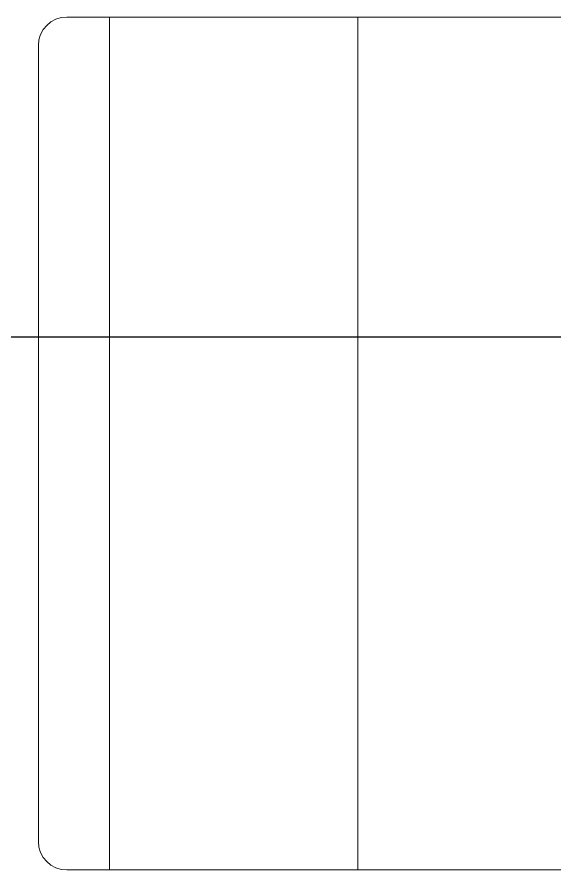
# Model space of a CAD drawing. Header units: metres. Extents: x -232 to 581, y 30 to 789.
# Drawn here: x 224.983 to 225.74, y 604.52 to 605.72 of the extents above; entities that cross this region are included whole.
import ezdxf

# ---------------------------------------------------------------- set-up
doc = ezdxf.new("R2010")
doc.units = ezdxf.units.M
doc.linetypes.add('HIDDEN2', pattern=[0.1875, 0.125, -0.0625])
doc.layers.add('_electricos-Leyenda', color=7, linetype='Continuous')
doc.layers.add('A-WALL', color=250, linetype='Continuous', lineweight=20)
doc.layers.add('baños', color=140, linetype='Continuous', lineweight=0)
doc.layers.add('Techos 1', color=7, linetype='HIDDEN2', lineweight=9, true_color=0x42391a)
doc.styles.get("Standard").update_dxf_attribs({"font": 'arial.ttf'})

# ---------------------------------------------------------------- blocks, each defined once
blk = doc.blocks.new('20.03.2026 LN 09 SEGUNDO NIVEL ARQ')
at = {"layer": 'A-WALL', "color": 5}
for p, q in [((83.3559, -45.0486), (81.9859, -45.0486)), ((81.9459, -45.0886), (81.9459, -46.2086)), ((85.2559, -46.2486), (81.9859, -46.2486))]:
    blk.add_line(p, q, dxfattribs=at)
for centre, start, end in [((81.9859, -45.0886), 90, 180), ((81.9859, -46.2086), 180, 270)]:
    blk.add_arc(centre, 0.04, start, end, dxfattribs=at)
at = {"layer": 'baños', "color": 5}
for p, q in [((82.0459, -45.0486), (82.0459, -46.2486)), ((82.3959, -45.0486), (82.3959, -46.2486))]:
    blk.add_line(p, q, dxfattribs=at)
at = {"layer": 'Techos 1', "color": 5}
blk.add_line((77.9959, -45.4986), (92.7459, -45.4986), dxfattribs=at)
at = {"layer": 'baños', "color": 5, "linetype": 'Continuous', "flags": 8}
for tag, p in [('MODELNUMBER', (83.7813, -42.9175, 0)), ('MATERIAL', (83.7813, -42.9176, 0)), ('PRODUCT', (83.7813, -42.9176, 0)), ('TRADENAME', (83.7813, -42.9176, 0)), ('MODELNUMBER', (84.956, -42.9175, 0)), ('TRADENAME', (84.956, -42.9176, 0)), ('MATERIAL', (84.956, -42.9176, 0)), ('PRODUCT', (84.956, -42.9176, 0))]:
    blk.add_attdef(tag, p, '', height=0.0000254, rotation=180.0001, dxfattribs=at)
at = {"layer": 'baños', "color": 5, "linetype": 'Continuous'}
for tag, p, rotation in [('TRADENAME', (85.8912, -56.9933), 180.0001), ('MODELNUMBER', (85.8912, -56.9934), 180.0001), ('MATERIAL', (85.8914, -56.9932), 180.0001), ('PRODUCT', (85.8914, -56.9933), 180.0001), ('MODELNUMBER', (86.6008, -56.9934), 179.9999), ('MATERIAL', (86.6008, -56.9932), 179.9999), ('PRODUCT', (86.6008, -56.9933), 179.9999), ('TRADENAME', (86.6008, -56.9933), 179.9999)]:
    blk.add_attdef(tag, p, '', height=0.0000254, rotation=rotation, dxfattribs=at)
blk = doc.blocks.new('TECHO ARQ 20.03')
at = {"layer": '_electricos-Leyenda', "color": 30, "true_color": 0xf8991e}
blk.add_line((227.2305, 119.8149), (241.9805, 119.8149), dxfattribs=at)

msp = doc.modelspace()

# ---------------------------------------------------------------- block references
at = {"color": 1}
for name, p in [('20.03.2026 LN 09 SEGUNDO NIVEL ARQ', (143.0668, 650.7691)), ('TECHO ARQ 20.03', (-6.1178, 485.4555))]:
    msp.add_blockref(name, p, dxfattribs=at)

doc.saveas('drawing.dxf')
